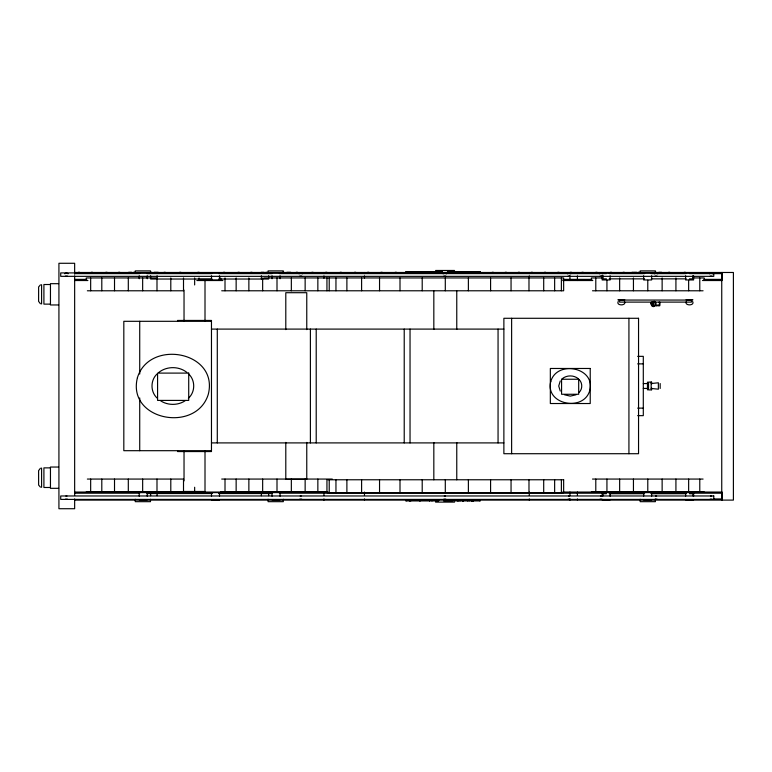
<?xml version="1.0" encoding="UTF-8"?>
<svg xmlns="http://www.w3.org/2000/svg" width="772" height="772" viewBox="0 0 772 772"><rect width="100%" height="100%" fill="white"/><g stroke="black" fill="none" stroke-linecap="round" stroke-linejoin="round"><path stroke-width="1.16" d="M659.027 305.702L659.587 303.907L659.027 302.113M651.414 302.981L651.674 302.113M560.269 380.934L558.725 386L560.269 391.066M654.55 305.702L655.467 305.181L655.795 303.444M64.742 273.77L66.44 272.912L68.139 273.77M157.334 373.735C150.231 379.988 150.231 392.012 157.334 398.265M188.378 398.265C195.48 392.012 195.48 379.988 188.378 373.735M299.015 273.77L300.713 272.912L302.412 273.77M443.118 273.77L444.817 272.912L446.525 273.77M567.391 273.77L569.089 272.912L570.798 273.77M599.313 273.77L601.012 272.912L602.72 273.77M654.357 273.77L656.055 272.912L657.763 273.77M579.058 392.465C582.657 389.127 582.657 382.873 579.058 379.534M709.4 273.77L711.099 272.912L712.807 273.77M158.868 372.384C166.762 366.073 178.95 366.073 186.843 372.384M185.097 400.784C177.946 405.561 167.765 405.561 160.615 400.784M562.112 378.83C566.667 374.951 573.885 374.951 578.45 378.83M40.443 284.858L38.629 286.933L38.6 301.36L40.443 303.782M40.443 468.218L38.6 470.64L38.629 485.067L40.443 487.142M67.425 276.125L65.456 276.125M301.698 276.125L299.729 276.125M445.801 276.125L443.832 276.125M570.074 276.125L568.115 276.125M601.996 276.125L600.027 276.125M657.04 276.125L655.071 276.125M67.425 499.185L65.456 499.185M712.083 276.125L710.115 276.125M654.395 305.471L653.373 305.702M576.057 394.781L570.276 396.132L564.506 394.781M301.698 499.185L299.729 499.185M445.801 499.185L443.832 499.185M570.074 499.185L568.115 499.185M601.996 499.185L600.027 499.185M657.04 499.185L655.071 499.185M712.083 499.185L710.115 499.185M652.842 302.18L653.903 302.18M65.929 496.029L66.952 496.029M300.202 496.029L301.225 496.029M444.315 496.029L445.328 496.029M568.588 496.029L569.601 496.029M600.51 496.029L601.523 496.029M655.544 496.029L656.567 496.029M710.587 496.029L711.61 496.029M651.163 383.539L658.371 382.787L658.371 389.194L651.163 388.461M689.502 299.777C677.555 299.932 701.449 299.7 689.502 299.854M435.562 270.47L454.563 270.47M433.314 271.647L442.115 271.647L442.115 272.477L442.057 271.647M447.548 271.647L447.548 272.477L447.49 271.647L456.561 271.647L456.561 272.477M457.149 271.647L475.002 271.647M78.281 272.333L79.67 272.333M91.212 272.333L92.601 272.333M105.745 272.333L107.134 272.333M118.512 272.333L119.901 272.333M128.567 272.333L131.645 272.333M133.595 272.333L134.984 272.333M150.405 272.333L151.794 272.333M154.139 272.333L158.27 272.333M163.982 272.333L165.372 272.333M179.558 272.333L180.947 272.333M197.806 272.333L199.195 272.333M223.417 272.333L224.806 272.333M237.95 272.333L239.339 272.333M250.707 272.333L252.097 272.333M261.061 272.333L264.149 272.333M265.8 272.333L267.189 272.333M282.61 272.333L284 272.333M286.827 272.333L290.755 272.333M296.187 272.333L297.577 272.333M311.763 272.333L313.152 272.333M325.562 272.333L326.952 272.333M340.076 272.333L341.465 272.333M354.445 272.333L355.834 272.333M367.52 272.333L368.91 272.333M380.885 272.333L382.275 272.333M395.11 272.333L396.499 272.333M410.057 272.333L411.447 272.333M424.851 272.333L426.24 272.333M431.905 272.333L433.372 272.333M439.085 272.333L440.474 272.333M451.977 272.333L453.367 272.333M465.477 272.333L466.867 272.333M478.843 272.333L480.232 272.333M492.063 272.333L493.453 272.333M505.139 272.333L506.528 272.333M518.215 272.333L519.614 272.333M531.155 272.333L532.545 272.333M544.376 272.333L545.765 272.333M557.741 272.333L559.131 272.333M570.238 272.333L571.627 272.333M581.876 272.333L583.265 272.333M595.743 272.333L597.132 272.333M610.276 272.333L611.665 272.333M623.033 272.333L624.423 272.333M631.94 272.333L633.329 272.333M633.86 272.333L636.639 272.333M638.126 272.333L639.515 272.333M654.926 272.333L656.316 272.333M658.786 272.333L661.643 272.333M668.513 272.333L669.903 272.333M684.088 272.333L685.478 272.333M74.652 272.477L733.4 272.477L733.4 500.102L74.652 500.102M139.23 272.767L147.23 272.767M211.499 272.767L219.499 272.767M272.053 272.767L280.053 272.767M602.131 272.767L610.131 272.767M643.636 272.767L651.636 272.767M685.613 272.767L693.613 272.767M74.652 273.626L139.684 273.626M146.912 273.626L212.001 273.626M218.765 273.626L272.169 273.626M279.396 273.626L602.739 273.626M603.115 273.626L606.454 273.626M609.214 273.626L644.581 273.626M650.97 273.626L686.125 273.626M689.464 273.626L692.802 273.626M693.179 273.626L722.119 273.626M155.799 277.939L86.261 277.939L86.261 280.275M263.85 277.939L563.647 277.939L563.647 290.783L221.709 290.783M602.478 277.939L591.4 277.939L591.4 280.275M693.092 277.939L704.18 277.939L704.18 280.275M606.454 278.856L603.115 278.856L603.115 275.72M609.214 278.856L644.581 278.856M651.336 278.856L686.125 278.856M689.464 278.856L692.802 278.856L692.802 275.72M212.001 279.03L150.636 279.03L150.636 275.787M218.765 279.03L268.656 279.03L268.656 275.787M74.652 279.377L86.696 279.377M198.703 279.377L211.953 279.377M219.171 279.377L221.583 279.377M562.991 279.377L591.883 279.377M704.035 279.377L722.119 279.377M74.652 280.525L87.911 280.525M196.85 280.525L222.867 280.525M562.682 280.525L592.809 280.525M702.462 280.525L722.119 280.525L722.119 272.477M58.614 283.681L50.46 283.681L50.46 304.959L58.614 304.959M50.46 284.511L43.907 284.511L43.907 304.129L50.46 304.129M87.361 290.783L183.504 290.783L183.504 277.939M592.491 290.783L703.08 290.783M655.467 305.181L659.423 305.181M655.196 305.471L659.307 305.471M211.47 321.306L123.819 321.306L123.819 450.694L211.47 450.694M211.47 329.094L503.875 329.094M637.653 356.346L643.298 356.346L643.298 415.654L637.653 415.654M637.653 363.873L643.298 363.873M643.298 383.559L647.476 383.559M643.298 388.441L647.476 388.441M637.653 408.127L643.298 408.127M211.47 442.906L503.875 442.906M58.614 467.041L50.46 467.041L50.46 488.319L58.614 488.319M50.46 467.871L43.907 467.871L43.907 487.489L50.46 487.489M87.361 479.065L183.504 479.065L183.504 491.918M221.709 479.065L332.288 479.065M592.491 479.065L703.08 479.065M184.035 491.474L205.005 491.474L205.005 450.694M86.261 491.918L199.041 491.918M220.609 491.918L327.878 491.918M591.4 491.918L704.18 491.918M74.652 492.053L327.704 492.053M562.682 492.053L722.119 492.053L722.119 500.102M74.652 493.202L139.684 493.202M146.912 493.202L211.953 493.202M219.171 493.202L272.169 493.202M279.396 493.202L602.739 493.202M609.976 493.202L643.732 493.202M650.97 493.202L685.941 493.202M693.179 493.202L722.119 493.202M147.394 493.54L212.001 493.54M218.765 493.54L271.898 493.54M606.454 493.713L603.115 493.713L603.115 495.807M609.214 493.713L644.581 493.713M651.279 493.713L686.125 493.713M689.464 493.713L692.802 493.713L692.802 495.807M713.675 498.944L722.119 498.944M139.23 499.812L147.23 499.812M211.499 499.812L219.499 499.812M272.053 499.812L280.053 499.812M602.131 499.812L610.131 499.812M643.636 499.812L651.636 499.812M685.613 499.812L693.613 499.812M406.062 500.922L406.062 500.102L406.004 500.922L410.762 500.922L410.704 500.102M428.933 500.922L411.08 500.922L411.08 500.102M429.579 500.922L429.579 500.102L429.522 500.922L438.583 500.922L438.583 500.102M444.025 500.922L444.025 500.102L443.968 500.922L452.768 500.922M435.562 502.109L454.563 502.109M621.354 299.777C633.301 299.932 609.407 299.7 621.354 299.854M654.55 302.113L655.669 303.01M652.35 305.471L652.842 305.644M651.925 305.181L651.394 304.38M651.414 304.843L651.674 305.702L659.809 305.702A16.077 15.807 -90 0 0 659.809 302.113M721.743 272.477L721.743 500.102M699.779 277.939L699.779 290.783M699.779 479.065L699.779 491.918M693.613 275.816L693.613 279.947L685.613 279.947L685.613 275.816M693.613 496.213L693.613 492.623L685.613 492.623L685.613 496.213M692.59 301.398C695.34 306.021 683.664 306.021 686.404 301.398M688.643 280.275L688.643 290.783M688.643 479.065L688.643 491.918M675.925 277.939L675.925 290.783M675.925 479.065L675.925 491.918M662.135 277.939L662.135 290.783M662.135 479.065L662.135 491.918M660.166 383.539L660.166 388.461M655.399 273.288L655.399 270.895L640.171 270.895L640.171 273.288M655.399 499.281L655.399 501.675L640.171 501.675L640.171 499.281M651.655 382.092L651.655 384.051M651.655 387.949L651.655 389.908M651.636 275.816L651.636 279.947L643.636 279.947L643.636 275.816M651.636 496.213L651.636 492.623L643.636 492.623L643.636 496.213M647.785 280.275L647.785 290.783M647.785 479.065L647.785 491.918M647.476 382.092L647.476 389.908M633.445 277.939L633.445 290.783M633.445 479.065L633.445 491.918M628.929 318.286L628.929 453.714M624.442 301.398C627.192 306.021 615.516 306.021 618.266 301.398M619.646 277.939L619.646 290.783M619.646 479.065L619.646 491.918M610.131 275.816L610.131 279.947L602.131 279.947L602.131 275.816M610.131 496.213L610.131 492.623L602.131 492.623L602.131 496.213M606.937 280.275L606.937 290.783M606.937 479.065L606.937 491.918M595.791 277.939L595.791 290.783M595.791 479.065L595.791 491.918M577.417 272.477L577.417 273.626M577.417 275.922L577.417 280.525M577.417 492.053L577.417 495.499M577.417 498.944L577.417 500.102M569.948 272.477L569.948 273.626M569.948 275.922L569.948 280.525M569.948 492.053L569.948 495.499M569.948 498.944L569.948 500.102M561.379 277.939L561.379 290.783M561.379 479.769L561.379 492.613M554.643 277.939L554.643 290.783M554.643 479.769L554.643 492.613M543.7 277.939L543.7 290.783M543.7 479.769L543.7 492.613M529.293 272.477L529.293 273.626M529.293 275.922L529.293 278.229M529.293 492.053L529.293 495.499M529.293 498.944L529.293 500.102M528.984 277.939L528.984 290.783M528.984 479.769L528.984 492.613M511.624 318.286L511.624 453.714M511.054 277.939L511.054 290.783M511.054 479.769L511.054 492.613M498.056 329.094L498.056 442.906M490.587 277.939L490.587 290.783M490.587 479.769L490.587 492.613M480.078 272.477L480.078 271.647L475.311 271.647L475.311 272.477M480.078 500.102L480.078 500.922L453.878 500.922L453.926 500.102M480.02 271.647L480.02 272.477M479.914 500.102L479.914 500.922M479.441 271.647L479.441 272.477M479.383 271.647L479.383 272.477M479.007 271.647L479.007 272.477M478.428 271.647L478.428 272.477M476.971 271.647L476.971 272.477M476.392 271.647L476.392 272.477M475.948 271.647L476.006 272.477M475.369 271.647L475.369 272.477M474.944 271.647L475.002 272.477M474.307 271.647L474.365 272.477M473.931 271.647L473.931 272.477M473.352 271.647L473.352 272.477M473.342 500.102L473.342 500.922M472.966 500.102L472.966 500.922M472.908 500.102L472.908 500.922M472.329 500.102L472.329 500.922M472.155 500.102L472.155 500.922M471.895 271.647L471.895 272.477M471.567 271.647L471.624 272.477M471.374 500.102L471.374 500.922M471.316 271.647L471.316 272.477M470.235 271.647L470.293 272.477M469.395 271.647L469.395 272.477M469.038 500.102L469.096 500.922M468.334 271.647L468.334 272.477M468.382 277.939L468.382 290.783M468.382 479.769L468.382 492.613M467.542 500.102L467.6 500.922M466.597 271.647L466.597 272.477M465.738 271.647L465.786 272.477M463.48 500.102L463.538 500.922M462.901 500.922L462.843 500.102L462.727 500.922M460.035 500.102L459.977 500.922M457.999 500.102L457.999 500.922M457.941 500.102L457.941 500.922M456.763 290.976L456.763 329.47M456.763 442.53L456.763 479.817M456.503 271.647L456.503 272.477M455.924 271.647L455.924 272.477M455.866 271.647L455.866 272.477M455.49 271.647L455.49 272.477M454.911 271.647L454.911 272.477M454.612 271.647L454.612 272.477M454.168 271.647L454.168 272.477M454.081 271.647L454.081 272.477M453.096 271.647L453.154 272.477M449.256 271.647L449.256 272.477M448.822 271.647L448.822 272.477M448.503 271.647L448.503 272.477M447.866 271.647L447.866 272.477M445.299 277.939L445.299 290.783M445.299 479.769L445.299 492.613M445.029 500.102L445.029 500.922M441.478 271.647L441.478 272.477M441.42 271.647L441.42 272.477M441.044 271.647L441.044 272.477M440.465 271.647L440.465 272.477M439.007 271.647L439.007 272.477M438.428 271.647L438.428 272.477M438.525 500.102L438.525 500.922M438.207 500.102L438.207 500.922M435.765 500.102L435.765 500.922M433.825 290.976L433.825 329.47M433.825 442.53L433.825 479.817M432.204 272.477L432.146 271.647L406.004 271.647L406.004 272.477M431.992 500.102L431.992 500.922M431.201 271.647L431.201 272.477M429.145 271.647L429.145 272.477M426.048 271.647L426.105 272.477M425.102 271.647L425.102 272.477M424.359 271.647L424.359 272.477M423.345 272.477L423.297 271.647L423.181 272.477M422.602 271.647L422.545 272.477M422.168 271.647L422.168 272.477M422.207 277.939L422.207 290.783M422.207 479.769L422.207 492.613M421.589 271.647L421.589 272.477M420.344 500.102L420.344 500.922M420.132 271.647L420.132 272.477M419.804 271.647L419.852 272.477M419.553 271.647L419.553 272.477M419.476 500.102L419.476 500.922M419.109 271.647L419.167 272.477M418.53 271.647L418.482 272.477M418.202 271.647L418.202 272.477M417.044 271.647L416.986 272.477M416.658 271.647L416.658 272.477M416.195 271.647L416.195 272.477M415.143 271.647L415.143 272.477M414.709 271.647L414.709 272.477M414.091 271.647L414.091 272.477M414.033 272.477L413.985 271.647L413.811 272.477M413.753 271.647L413.753 272.477M412.74 271.647L412.74 272.477M412.161 271.647L412.161 272.477M410.694 271.647L410.694 272.477M410.125 271.647L410.125 272.477M410.077 500.102L410.125 500.922M410.038 329.094L410.038 442.906M409.691 500.102L409.691 500.922M408.427 272.477L408.34 271.647L408.185 272.477M407.703 271.647L407.703 272.477M407.462 271.647L407.462 272.477M407.259 271.647L407.259 272.477M407.162 271.647L407.162 272.477M406.902 271.647L406.902 272.477M406.796 271.647L406.796 272.477M406.603 271.647L406.603 272.477M406.439 271.647L406.439 272.477M406.168 271.647L406.168 272.477M404.219 329.094L404.219 442.906M400.002 277.939L400.002 290.783M400.002 479.769L400.002 492.613M379.544 277.939L379.544 290.783M379.544 479.769L379.544 492.613M364.471 272.477L364.471 273.626M364.471 275.922L364.471 278.229M364.471 492.053L364.471 495.499M364.471 498.944L364.471 500.102M361.605 277.939L361.605 290.783M361.605 479.769L361.605 492.613M346.889 277.939L346.889 290.783M346.889 479.769L346.889 492.613M335.955 277.939L335.955 290.783M335.955 479.769L335.955 492.613M329.219 277.939L329.219 290.783M329.219 479.769L329.219 492.613M326.942 277.939L326.942 290.783M323.95 272.477L323.95 273.626M323.95 275.922L323.95 278.229M323.95 492.053L323.95 495.499M323.95 498.944L323.95 500.102M317.852 277.939L317.852 290.783M317.852 479.065L317.852 491.918M316.211 329.094L316.211 442.906M310.392 329.094L310.392 442.906M306.764 329.615L306.764 292.704L285.794 292.704L285.794 329.615M306.764 442.385L306.764 479.296L285.794 479.296L285.794 442.385M305.143 277.939L305.143 290.783M305.143 479.065L305.143 491.918M291.343 277.939L291.343 290.783M291.343 479.065L291.343 491.918M283.305 273.288L283.305 270.895L268.077 270.895L268.077 273.288M283.305 499.281L283.305 501.675L268.077 501.675L268.077 499.281M280.053 275.787L280.053 278.75M280.053 496.213L280.053 492.623L272.053 492.623L272.053 496.213M277.003 277.939L277.003 290.783M277.003 479.065L277.003 491.918M272.053 275.816L272.053 278.75M268.656 493.54L268.656 495.701M262.654 277.939L262.654 290.783M262.654 479.065L262.654 491.918M261.37 275.787L261.37 279.03M261.37 493.54L261.37 495.701M248.864 277.939L248.864 290.783M248.864 479.065L248.864 491.918M236.145 277.939L236.145 290.783M236.145 479.065L236.145 491.918M225.009 277.939L225.009 290.783M225.009 479.065L225.009 491.918M220.609 277.939L220.609 280.275M219.499 275.816L219.499 279.947L211.499 279.947L211.499 275.816M219.499 496.213L219.499 492.623L211.499 492.623L211.499 496.213M217.289 329.094L217.289 442.906M205.005 280.525L205.005 321.306M199.041 277.939L199.041 280.275M194.65 277.939L194.65 284.945M194.65 487.248L194.65 491.918M184.035 290.118L184.035 321.306M184.035 450.694L184.035 480.908M177.56 321.306L177.56 320.438L211.47 320.438L211.47 451.562L177.56 451.562L177.56 450.694M170.795 277.939L170.795 290.783M170.795 479.065L170.795 491.918M157.083 275.787L157.083 279.03M157.083 493.54L157.083 495.701M156.996 277.939L156.996 290.783M156.996 479.065L156.996 491.918M150.482 273.288L150.482 270.895L135.254 270.895L135.254 273.288M150.636 493.54L150.636 495.701M150.482 499.281L150.482 501.675L135.254 501.675L135.254 499.281M147.23 275.816L147.23 278.75M147.23 496.213L147.23 492.623L139.23 492.623L139.23 496.213M142.656 277.939L142.656 290.783M142.656 479.065L142.656 491.918M139.722 321.306L139.722 374.044M139.722 397.956L139.722 450.694M139.23 275.787L139.23 278.75M128.306 277.939L128.306 290.783M128.306 479.065L128.306 491.918M114.517 277.939L114.517 290.783M114.517 479.065L114.517 491.918M101.798 277.939L101.798 290.783M101.798 479.065L101.798 491.918M90.662 277.939L90.662 290.783M90.662 479.065L90.662 491.918M74.652 274.108L74.652 263.281L58.923 263.281L58.923 508.719L74.652 508.719L74.652 498.944M74.652 275.922L74.652 495.499M41.592 284.656L41.592 303.985M41.592 468.015L41.592 487.344M656.403 305.413A7.228 7.102 -90 0 1 656.335 305.702M137.426 377.672C126.666 420.383 196.223 433.507 208.286 394.328C219.045 351.617 149.488 338.493 137.426 377.672M550.793 381.416C544.694 404.509 583.468 412.287 589.76 390.584C595.859 367.491 557.085 359.713 550.793 381.416M650.68 303.242C654.473 313.721 659.693 295.792 650.68 303.242M652.35 303.666C653.701 307.256 655.447 301.099 652.35 303.666M713.772 272.912L60.718 272.912L60.718 276.347L713.772 276.347L713.772 272.912M691.413 300.057L619.626 300.057L619.626 302.113L691.413 302.113L691.413 300.057M638.55 318.286L503.875 318.286L503.875 453.714L638.55 453.714L638.55 318.286M590.223 368.476L550.339 368.476L550.339 403.524L590.223 403.524L590.223 368.476M188.715 373.098L157.575 373.098L157.575 400.407L188.715 400.407L188.715 373.098M578.691 379.245L561.572 379.245L561.572 394.27L578.691 394.27L578.691 379.245M651.163 382.092L648.538 382.092L648.538 389.908L651.163 389.908L651.163 382.092M563.647 479.769L326.942 479.769L326.942 492.613L563.647 492.613L563.647 479.769M713.772 495.971L60.718 495.971L60.718 499.407L713.772 499.407L713.772 495.971M472.039 500.922L472.039 500.102L471.991 500.922M450.317 272.477L450.317 271.647L450.259 272.477M444.653 500.922L444.653 500.102L444.604 500.922M428.132 272.477L428.132 271.647L428.084 272.477M413.174 272.477L413.174 271.647L413.117 272.477M410.414 272.477L410.414 271.647L410.347 272.477"/></g></svg>
